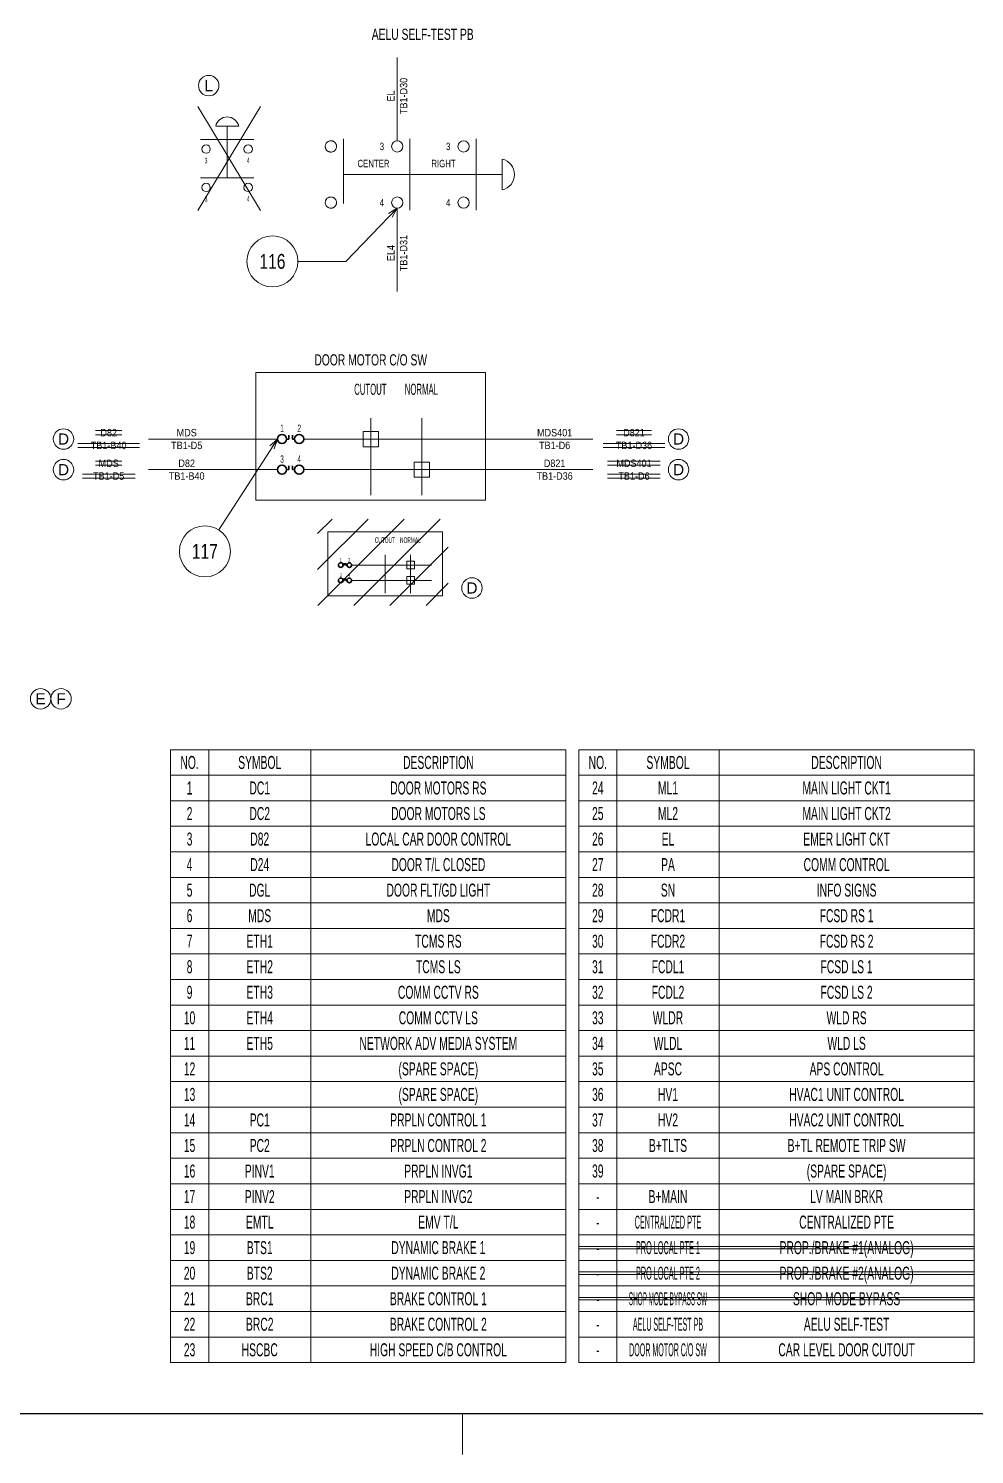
# Model space of a CAD drawing. Header units: millimetres. Extents: x 10 to 832, y 7 to 590.
# Drawn here: x 505.4 to 690.8, y 7 to 286.2 of the extents above; entities that cross this region are included whole.
import ezdxf
from ezdxf.enums import TextEntityAlignment as Align

# ---------------------------------------------------------------- set-up
doc = ezdxf.new("R2010")
doc.units = ezdxf.units.MM
doc.linetypes.add('DIVIDE', pattern=[31.6, 12.7, -6.3, 0, -6.3, 0, -6.3])
for name, color, linetype in [('GR1_02', 7, 'Continuous'), ('GR1_03', 7, 'Continuous'), ('GR1_04', 7, 'Continuous'), ('GR1_05', 7, 'Continuous'), ('GR1_15', 7, 'Continuous'), ('図面枠B6M', 7, 'Continuous'), ('表題、部品表_01', 7, 'Continuous')]:
    doc.layers.add(name, color=color, linetype=linetype)
doc.styles.add('HG丸ｺﾞｼｯｸM-PRO', font='')
doc.styles.get('HG丸ｺﾞｼｯｸM-PRO').set_extended_font_data('HG丸ｺﾞｼｯｸM-PRO')

# ---------------------------------------------------------------- blocks, each defined once
blk = doc.blocks.new('BLKF023')
at = {"layer": '図面枠B6M', "color": 2, "linetype": 'Continuous', "lineweight": 25}
blk.add_line((9.5, 15), (831.5, 15), dxfattribs=at)
at = {"layer": '図面枠B6M', "color": 4, "linetype": 'Continuous', "lineweight": 13}
blk.add_line((590.5, 7), (590.5, 15), dxfattribs=at)
blk = doc.blocks.new('BLKF073')
at = {"layer": '表題、部品表_01', "color": 4, "linetype": 'Continuous', "lineweight": 13}
for p, q in [((533.25, 105), (610.75, 105)), ((533.25, 105), (533.25, 100)), ((540.75, 105), (540.75, 100)), ((560.75, 105), (560.75, 100)), ((610.75, 105), (610.75, 100)), ((533.25, 100), (610.75, 100))]:
    blk.add_line(p, q, dxfattribs=at)
blk = doc.blocks.new('BLKF074')
at = {"layer": '表題、部品表_01', "color": 4, "linetype": 'Continuous', "lineweight": 13}
for p, q in [((533.25, 100), (610.75, 100)), ((533.25, 100), (533.25, 95)), ((540.75, 100), (540.75, 95)), ((560.75, 100), (560.75, 95)), ((610.75, 100), (610.75, 95)), ((533.25, 95), (610.75, 95))]:
    blk.add_line(p, q, dxfattribs=at)
blk = doc.blocks.new('BLKF075')
at = {"layer": '表題、部品表_01', "color": 4, "linetype": 'Continuous', "lineweight": 13}
for p, q in [((533.25, 95), (610.75, 95)), ((533.25, 95), (533.25, 90)), ((540.75, 95), (540.75, 90)), ((560.75, 95), (560.75, 90)), ((610.75, 95), (610.75, 90)), ((533.25, 90), (610.75, 90))]:
    blk.add_line(p, q, dxfattribs=at)
blk = doc.blocks.new('BLKF076')
at = {"layer": '表題、部品表_01', "color": 4, "linetype": 'Continuous', "lineweight": 13}
for p, q in [((533.25, 90), (610.75, 90)), ((533.25, 90), (533.25, 85)), ((540.75, 90), (540.75, 85)), ((560.75, 90), (560.75, 85)), ((610.75, 90), (610.75, 85)), ((533.25, 85), (610.75, 85))]:
    blk.add_line(p, q, dxfattribs=at)
blk = doc.blocks.new('BLKF077')
at = {"layer": '表題、部品表_01', "color": 4, "linetype": 'Continuous', "lineweight": 13}
for p, q in [((533.25, 85), (610.75, 85)), ((533.25, 85), (533.25, 80)), ((540.75, 85), (540.75, 80)), ((560.75, 85), (560.75, 80)), ((610.75, 85), (610.75, 80)), ((533.25, 80), (610.75, 80))]:
    blk.add_line(p, q, dxfattribs=at)
blk = doc.blocks.new('BLKF078')
at = {"layer": '表題、部品表_01', "color": 4, "linetype": 'Continuous', "lineweight": 13}
for p, q in [((533.25, 115), (610.75, 115)), ((533.25, 115), (533.25, 110)), ((540.75, 115), (540.75, 110)), ((560.75, 115), (560.75, 110)), ((610.75, 115), (610.75, 110)), ((533.25, 110), (610.75, 110))]:
    blk.add_line(p, q, dxfattribs=at)
blk = doc.blocks.new('BLKF079')
at = {"layer": '表題、部品表_01', "color": 4, "linetype": 'Continuous', "lineweight": 13}
for p, q in [((613.25, 120), (690.75, 120)), ((613.25, 120), (613.25, 115)), ((620.75, 120), (620.75, 115)), ((640.75, 120), (640.75, 115)), ((690.75, 120), (690.75, 115)), ((613.25, 115), (690.75, 115))]:
    blk.add_line(p, q, dxfattribs=at)
blk = doc.blocks.new('BLKF080')
at = {"layer": '表題、部品表_01', "color": 4, "linetype": 'Continuous', "lineweight": 13}
for p, q in [((613.25, 115), (690.75, 115)), ((613.25, 115), (613.25, 110)), ((620.75, 115), (620.75, 110)), ((640.75, 115), (640.75, 110)), ((690.75, 115), (690.75, 110)), ((613.25, 110), (690.75, 110))]:
    blk.add_line(p, q, dxfattribs=at)
blk = doc.blocks.new('BLKF081')
at = {"layer": '表題、部品表_01', "color": 4, "linetype": 'Continuous', "lineweight": 13}
for p, q in [((613.25, 110), (690.75, 110)), ((613.25, 110), (613.25, 105)), ((620.75, 110), (620.75, 105)), ((640.75, 110), (640.75, 105)), ((690.75, 110), (690.75, 105)), ((613.25, 105), (690.75, 105))]:
    blk.add_line(p, q, dxfattribs=at)
blk = doc.blocks.new('BLKF082')
at = {"layer": '表題、部品表_01', "color": 4, "linetype": 'Continuous', "lineweight": 13}
for p, q in [((613.25, 105), (690.75, 105)), ((613.25, 105), (613.25, 100)), ((620.75, 105), (620.75, 100)), ((640.75, 105), (640.75, 100)), ((690.75, 105), (690.75, 100)), ((613.25, 100), (690.75, 100))]:
    blk.add_line(p, q, dxfattribs=at)
blk = doc.blocks.new('BLKF083')
at = {"layer": '表題、部品表_01', "color": 4, "linetype": 'Continuous', "lineweight": 13}
for p, q in [((613.25, 100), (690.75, 100)), ((613.25, 100), (613.25, 95)), ((620.75, 100), (620.75, 95)), ((640.75, 100), (640.75, 95)), ((690.75, 100), (690.75, 95)), ((613.25, 95), (690.75, 95))]:
    blk.add_line(p, q, dxfattribs=at)
blk = doc.blocks.new('BLKF084')
at = {"layer": '表題、部品表_01', "color": 4, "linetype": 'Continuous', "lineweight": 13}
for p, q in [((613.25, 95), (690.75, 95)), ((613.25, 95), (613.25, 90)), ((620.75, 95), (620.75, 90)), ((640.75, 95), (640.75, 90)), ((690.75, 95), (690.75, 90)), ((613.25, 90), (690.75, 90))]:
    blk.add_line(p, q, dxfattribs=at)
blk = doc.blocks.new('BLKF085')
at = {"layer": '表題、部品表_01', "color": 4, "linetype": 'Continuous', "lineweight": 13}
for p, q in [((613.25, 90), (690.75, 90)), ((613.25, 90), (613.25, 85)), ((620.75, 90), (620.75, 85)), ((640.75, 90), (640.75, 85)), ((690.75, 90), (690.75, 85)), ((613.25, 85), (690.75, 85))]:
    blk.add_line(p, q, dxfattribs=at)
blk = doc.blocks.new('BLKF086')
at = {"layer": '表題、部品表_01', "color": 4, "linetype": 'Continuous', "lineweight": 13}
for p, q in [((613.25, 85), (690.75, 85)), ((613.25, 85), (613.25, 80)), ((620.75, 85), (620.75, 80)), ((640.75, 85), (640.75, 80)), ((690.75, 85), (690.75, 80)), ((613.25, 80), (690.75, 80))]:
    blk.add_line(p, q, dxfattribs=at)
blk = doc.blocks.new('BLKF087')
at = {"layer": '表題、部品表_01', "color": 4, "linetype": 'Continuous', "lineweight": 13}
for p, q in [((613.25, 75), (690.75, 75)), ((613.25, 75), (613.25, 70)), ((620.75, 75), (620.75, 70)), ((640.75, 75), (640.75, 70)), ((690.75, 75), (690.75, 70)), ((613.25, 70), (690.75, 70))]:
    blk.add_line(p, q, dxfattribs=at)
blk = doc.blocks.new('BLKF088')
at = {"layer": '表題、部品表_01', "color": 4, "linetype": 'Continuous', "lineweight": 13}
for p, q in [((613.25, 70), (690.75, 70)), ((613.25, 70), (613.25, 65)), ((620.75, 70), (620.75, 65)), ((640.75, 70), (640.75, 65)), ((690.75, 70), (690.75, 65)), ((613.25, 65), (690.75, 65))]:
    blk.add_line(p, q, dxfattribs=at)
blk = doc.blocks.new('BLKF089')
at = {"layer": '表題、部品表_01', "color": 4, "linetype": 'Continuous', "lineweight": 13}
for p, q in [((613.25, 65), (690.75, 65)), ((613.25, 65), (613.25, 60)), ((620.75, 65), (620.75, 60)), ((640.75, 65), (640.75, 60)), ((690.75, 65), (690.75, 60)), ((613.25, 60), (690.75, 60))]:
    blk.add_line(p, q, dxfattribs=at)
blk = doc.blocks.new('BLKF090')
at = {"layer": '表題、部品表_01', "color": 4, "linetype": 'Continuous', "lineweight": 13}
for p, q in [((533.25, 140), (610.75, 140)), ((533.25, 140), (533.25, 135)), ((540.75, 140), (540.75, 135)), ((560.75, 140), (560.75, 135)), ((610.75, 140), (610.75, 135)), ((533.25, 135), (610.75, 135))]:
    blk.add_line(p, q, dxfattribs=at)
blk = doc.blocks.new('BLKF091')
at = {"layer": '表題、部品表_01', "color": 4, "linetype": 'Continuous', "lineweight": 13}
for p, q in [((533.25, 135), (610.75, 135)), ((533.25, 135), (533.25, 130)), ((540.75, 135), (540.75, 130)), ((560.75, 135), (560.75, 130)), ((610.75, 135), (610.75, 130)), ((533.25, 130), (610.75, 130))]:
    blk.add_line(p, q, dxfattribs=at)
blk = doc.blocks.new('BLKF092')
at = {"layer": '表題、部品表_01', "color": 4, "linetype": 'Continuous', "lineweight": 13}
for p, q in [((533.25, 130), (610.75, 130)), ((533.25, 130), (533.25, 125)), ((540.75, 130), (540.75, 125)), ((560.75, 130), (560.75, 125)), ((610.75, 130), (610.75, 125)), ((533.25, 125), (610.75, 125))]:
    blk.add_line(p, q, dxfattribs=at)
blk = doc.blocks.new('BLKF093')
at = {"layer": '表題、部品表_01', "color": 4, "linetype": 'Continuous', "lineweight": 13}
for p, q in [((533.25, 125), (610.75, 125)), ((533.25, 125), (533.25, 120)), ((540.75, 125), (540.75, 120)), ((560.75, 125), (560.75, 120)), ((610.75, 125), (610.75, 120)), ((533.25, 120), (610.75, 120))]:
    blk.add_line(p, q, dxfattribs=at)
blk = doc.blocks.new('BLKF094')
at = {"layer": '表題、部品表_01', "color": 4, "linetype": 'Continuous', "lineweight": 13}
for p, q in [((533.25, 120), (610.75, 120)), ((533.25, 120), (533.25, 115)), ((540.75, 120), (540.75, 115)), ((560.75, 120), (560.75, 115)), ((610.75, 120), (610.75, 115)), ((533.25, 115), (610.75, 115))]:
    blk.add_line(p, q, dxfattribs=at)
blk = doc.blocks.new('BLKF095')
at = {"layer": '表題、部品表_01', "color": 4, "linetype": 'Continuous', "lineweight": 13}
for p, q in [((533.25, 75), (610.75, 75)), ((533.25, 75), (533.25, 70)), ((540.75, 75), (540.75, 70)), ((560.75, 75), (560.75, 70)), ((610.75, 75), (610.75, 70)), ((533.25, 70), (610.75, 70))]:
    blk.add_line(p, q, dxfattribs=at)
blk = doc.blocks.new('BLKF096')
at = {"layer": '表題、部品表_01', "color": 4, "linetype": 'Continuous', "lineweight": 13}
for p, q in [((533.25, 70), (610.75, 70)), ((533.25, 70), (533.25, 65)), ((540.75, 70), (540.75, 65)), ((560.75, 70), (560.75, 65)), ((610.75, 70), (610.75, 65)), ((533.25, 65), (610.75, 65))]:
    blk.add_line(p, q, dxfattribs=at)
blk = doc.blocks.new('BLKF097')
at = {"layer": '表題、部品表_01', "color": 4, "linetype": 'Continuous', "lineweight": 13}
for p, q in [((533.25, 65), (610.75, 65)), ((533.25, 65), (533.25, 60)), ((540.75, 65), (540.75, 60)), ((560.75, 65), (560.75, 60)), ((610.75, 65), (610.75, 60)), ((533.25, 60), (610.75, 60))]:
    blk.add_line(p, q, dxfattribs=at)
blk = doc.blocks.new('BLKF098')
at = {"layer": '表題、部品表_01', "color": 4, "linetype": 'Continuous', "lineweight": 13}
for p, q in [((533.25, 60), (610.75, 60)), ((533.25, 60), (533.25, 55)), ((540.75, 60), (540.75, 55)), ((560.75, 60), (560.75, 55)), ((610.75, 60), (610.75, 55)), ((533.25, 55), (610.75, 55))]:
    blk.add_line(p, q, dxfattribs=at)
blk = doc.blocks.new('BLKF099')
at = {"layer": '表題、部品表_01', "color": 4, "linetype": 'Continuous', "lineweight": 13}
for p, q in [((533.25, 55), (610.75, 55)), ((533.25, 55), (533.25, 50)), ((540.75, 55), (540.75, 50)), ((560.75, 55), (560.75, 50)), ((610.75, 55), (610.75, 50)), ((533.25, 50), (610.75, 50))]:
    blk.add_line(p, q, dxfattribs=at)
blk = doc.blocks.new('BLKF100')
at = {"layer": '表題、部品表_01', "color": 4, "linetype": 'Continuous', "lineweight": 13}
for p, q in [((533.25, 50), (610.75, 50)), ((533.25, 50), (533.25, 45)), ((540.75, 50), (540.75, 45)), ((560.75, 50), (560.75, 45)), ((610.75, 50), (610.75, 45)), ((533.25, 45), (610.75, 45))]:
    blk.add_line(p, q, dxfattribs=at)
blk = doc.blocks.new('BLKF101')
at = {"layer": '表題、部品表_01', "color": 4, "linetype": 'Continuous', "lineweight": 13}
for p, q in [((533.25, 45), (610.75, 45)), ((533.25, 45), (533.25, 40)), ((540.75, 45), (540.75, 40)), ((560.75, 45), (560.75, 40)), ((610.75, 45), (610.75, 40)), ((533.25, 40), (610.75, 40))]:
    blk.add_line(p, q, dxfattribs=at)
blk = doc.blocks.new('BLKF102')
at = {"layer": '表題、部品表_01', "color": 4, "linetype": 'Continuous', "lineweight": 13}
for p, q in [((533.25, 40), (610.75, 40)), ((533.25, 40), (533.25, 35)), ((540.75, 40), (540.75, 35)), ((560.75, 40), (560.75, 35)), ((610.75, 40), (610.75, 35)), ((533.25, 35), (610.75, 35))]:
    blk.add_line(p, q, dxfattribs=at)
blk = doc.blocks.new('BLKF103')
at = {"layer": '表題、部品表_01', "color": 4, "linetype": 'Continuous', "lineweight": 13}
for p, q in [((533.25, 35), (610.75, 35)), ((533.25, 35), (533.25, 30)), ((540.75, 35), (540.75, 30)), ((560.75, 35), (560.75, 30)), ((610.75, 35), (610.75, 30)), ((533.25, 30), (610.75, 30))]:
    blk.add_line(p, q, dxfattribs=at)
blk = doc.blocks.new('BLKF104')
at = {"layer": '表題、部品表_01', "color": 4, "linetype": 'Continuous', "lineweight": 13}
for p, q in [((533.25, 30), (610.75, 30)), ((533.25, 30), (533.25, 25)), ((540.75, 30), (540.75, 25)), ((560.75, 30), (560.75, 25)), ((610.75, 30), (610.75, 25)), ((533.25, 25), (610.75, 25))]:
    blk.add_line(p, q, dxfattribs=at)
blk = doc.blocks.new('BLKF105')
at = {"layer": '表題、部品表_01', "color": 4, "linetype": 'Continuous', "lineweight": 13}
for p, q in [((533.25, 80), (610.75, 80)), ((533.25, 80), (533.25, 75)), ((540.75, 80), (540.75, 75)), ((560.75, 80), (560.75, 75)), ((610.75, 80), (610.75, 75)), ((533.25, 75), (610.75, 75))]:
    blk.add_line(p, q, dxfattribs=at)
blk = doc.blocks.new('BLKF106')
at = {"layer": '表題、部品表_01', "color": 4, "linetype": 'Continuous', "lineweight": 13}
for p, q in [((613.25, 80), (690.75, 80)), ((613.25, 80), (613.25, 75)), ((620.75, 80), (620.75, 75)), ((640.75, 80), (640.75, 75)), ((690.75, 80), (690.75, 75)), ((613.25, 75), (690.75, 75))]:
    blk.add_line(p, q, dxfattribs=at)
blk = doc.blocks.new('BLKF107')
at = {"layer": '表題、部品表_01', "color": 4, "linetype": 'Continuous', "lineweight": 13}
for p, q in [((613.25, 135), (690.75, 135)), ((613.25, 135), (613.25, 130)), ((620.75, 135), (620.75, 130)), ((640.75, 135), (640.75, 130)), ((690.75, 135), (690.75, 130)), ((613.25, 130), (690.75, 130))]:
    blk.add_line(p, q, dxfattribs=at)
blk = doc.blocks.new('BLKF108')
at = {"layer": '表題、部品表_01', "color": 4, "linetype": 'Continuous', "lineweight": 13}
for p, q in [((613.25, 130), (690.75, 130)), ((613.25, 130), (613.25, 125)), ((620.75, 130), (620.75, 125)), ((640.75, 130), (640.75, 125)), ((690.75, 130), (690.75, 125)), ((613.25, 125), (690.75, 125))]:
    blk.add_line(p, q, dxfattribs=at)
blk = doc.blocks.new('BLKF109')
at = {"layer": '表題、部品表_01', "color": 4, "linetype": 'Continuous', "lineweight": 13}
for p, q in [((613.25, 125), (690.75, 125)), ((613.25, 125), (613.25, 120)), ((620.75, 125), (620.75, 120)), ((640.75, 125), (640.75, 120)), ((690.75, 125), (690.75, 120)), ((613.25, 120), (690.75, 120))]:
    blk.add_line(p, q, dxfattribs=at)
blk = doc.blocks.new('BLKF110')
at = {"layer": '表題、部品表_01', "color": 4, "linetype": 'Continuous', "lineweight": 13}
for p, q in [((533.25, 110), (610.75, 110)), ((533.25, 110), (533.25, 105)), ((540.75, 110), (540.75, 105)), ((560.75, 110), (560.75, 105)), ((610.75, 110), (610.75, 105)), ((533.25, 105), (610.75, 105))]:
    blk.add_line(p, q, dxfattribs=at)
blk = doc.blocks.new('BLKF111')
at = {"layer": '表題、部品表_01', "color": 4, "linetype": 'Continuous', "lineweight": 13}
for p, q in [((613.25, 60), (690.75, 60)), ((613.25, 60), (613.25, 55)), ((620.75, 60), (620.75, 55)), ((640.75, 60), (640.75, 55)), ((690.75, 60), (690.75, 55)), ((613.25, 55), (690.75, 55))]:
    blk.add_line(p, q, dxfattribs=at)
blk = doc.blocks.new('BLKF112')
at = {"layer": '表題、部品表_01', "color": 4, "linetype": 'Continuous', "lineweight": 13}
for p, q in [((613.25, 145), (690.75, 145)), ((613.25, 145), (613.25, 140)), ((620.75, 145), (620.75, 140)), ((640.75, 145), (640.75, 140)), ((690.75, 145), (690.75, 140)), ((613.25, 140), (690.75, 140))]:
    blk.add_line(p, q, dxfattribs=at)
blk = doc.blocks.new('BLKF113')
at = {"layer": '表題、部品表_01', "color": 4, "linetype": 'Continuous', "lineweight": 13}
for p, q in [((613.25, 140), (690.75, 140)), ((613.25, 140), (613.25, 135)), ((620.75, 140), (620.75, 135)), ((640.75, 140), (640.75, 135)), ((690.75, 140), (690.75, 135)), ((613.25, 135), (690.75, 135))]:
    blk.add_line(p, q, dxfattribs=at)
blk = doc.blocks.new('BLKF187')
at = {"layer": '表題、部品表_01', "color": 4, "linetype": 'Continuous', "lineweight": 13}
for p, q in [((533.25, 145), (610.75, 145)), ((533.25, 145), (533.25, 140)), ((540.75, 145), (540.75, 140)), ((560.75, 145), (560.75, 140)), ((610.75, 145), (610.75, 140)), ((533.25, 140), (610.75, 140))]:
    blk.add_line(p, q, dxfattribs=at)
blk = doc.blocks.new('FXTIP_ARROW_S')
at = {"color": 0, "linetype": 'Continuous', "lineweight": -2}
for q in [(-1, 0), (-0.97, 0.26), (-0.97, -0.26)]:
    blk.add_line((0, 0), q, dxfattribs=at)
blk = doc.blocks.new('BLKF199')
at = {"layer": '表題、部品表_01', "color": 4, "linetype": 'Continuous', "lineweight": 13}
for p, q in [((613.25, 55), (690.75, 55)), ((613.25, 55), (613.25, 50)), ((620.75, 55), (620.75, 50)), ((640.75, 55), (640.75, 50)), ((690.75, 55), (690.75, 50)), ((613.25, 50), (690.75, 50))]:
    blk.add_line(p, q, dxfattribs=at)
blk = doc.blocks.new('BLKF200')
at = {"layer": '表題、部品表_01', "color": 4, "linetype": 'Continuous', "lineweight": 13}
for p, q in [((613.25, 50), (690.75, 50)), ((613.25, 50), (613.25, 45)), ((620.75, 50), (620.75, 45)), ((640.75, 50), (640.75, 45)), ((690.75, 50), (690.75, 45)), ((613.25, 45), (690.75, 45))]:
    blk.add_line(p, q, dxfattribs=at)
blk = doc.blocks.new('BLKF201')
at = {"layer": '表題、部品表_01', "color": 4, "linetype": 'Continuous', "lineweight": 13}
for p, q in [((613.25, 45), (690.75, 45)), ((613.25, 45), (613.25, 40)), ((620.75, 45), (620.75, 40)), ((640.75, 45), (640.75, 40)), ((690.75, 45), (690.75, 40)), ((613.25, 40), (690.75, 40))]:
    blk.add_line(p, q, dxfattribs=at)
blk = doc.blocks.new('BLKF202')
at = {"layer": '表題、部品表_01', "color": 4, "linetype": 'Continuous', "lineweight": 13}
for p, q in [((613.25, 40), (690.75, 40)), ((613.25, 40), (613.25, 35)), ((620.75, 40), (620.75, 35)), ((640.75, 40), (640.75, 35)), ((690.75, 40), (690.75, 35)), ((613.25, 35), (690.75, 35))]:
    blk.add_line(p, q, dxfattribs=at)
blk = doc.blocks.new('BLKF203')
at = {"layer": '表題、部品表_01', "color": 4, "linetype": 'Continuous', "lineweight": 13}
for p, q in [((613.25, 35), (690.75, 35)), ((613.25, 35), (613.25, 30)), ((620.75, 35), (620.75, 30)), ((640.75, 35), (640.75, 30)), ((690.75, 35), (690.75, 30)), ((613.25, 30), (690.75, 30))]:
    blk.add_line(p, q, dxfattribs=at)
blk = doc.blocks.new('BLKF204')
at = {"layer": '表題、部品表_01', "color": 4, "linetype": 'Continuous', "lineweight": 13}
for p, q in [((613.25, 30), (690.75, 30)), ((613.25, 30), (613.25, 25)), ((620.75, 30), (620.75, 25)), ((640.75, 30), (640.75, 25)), ((690.75, 30), (690.75, 25)), ((613.25, 25), (690.75, 25))]:
    blk.add_line(p, q, dxfattribs=at)
blk = doc.blocks.new('BLKF242')
at = {"layer": 'GR1_02', "color": 4, "linetype": 'Continuous', "lineweight": 13}
for p, q in [((550, 218.83), (595, 218.83)), ((550, 193.83), (550, 218.83)), ((595, 193.83), (595, 218.83)), ((572.5, 194.83), (572.5, 209.91)), ((582.5, 194.83), (582.5, 209.91)), ((571, 207.33), (571, 204.33)), ((571, 207.33), (574, 207.33)), ((574, 207.33), (574, 204.33)), ((590.75, 205.83), (559.38, 205.83)), ((571, 204.33), (574, 204.33)), ((581, 201.33), (581, 198.33)), ((581, 201.33), (584, 201.33)), ((584, 201.33), (584, 198.33)), ((590.75, 199.83), (559.38, 199.83)), ((581, 198.33), (584, 198.33)), ((550, 193.83), (595, 193.83))]:
    blk.add_line(p, q, dxfattribs=at)
at = {"layer": 'GR1_02', "color": 3, "linetype": 'Continuous', "lineweight": 35}
for p, q in [((556.02, 205.83), (556.46, 205.83)), ((556.46, 206.59), (556.46, 205.83)), ((557.14, 206.59), (557.14, 205.83)), ((557.58, 205.83), (557.14, 205.83)), ((556.02, 199.83), (556.46, 199.83)), ((556.46, 200.59), (556.46, 199.83)), ((557.14, 200.59), (557.14, 199.83)), ((557.58, 199.83), (557.14, 199.83))]:
    blk.add_line(p, q, dxfattribs=at)
for centre in [(555.12, 205.83), (558.48, 205.83), (555.12, 199.83), (558.48, 199.83)]:
    blk.add_circle(centre, 0.896, dxfattribs=at)
at = {"layer": 'GR1_02', "color": 3, "linetype": 'Continuous', "lineweight": 35, "style": 'HG丸ｺﾞｼｯｸM-PRO'}
for s, height, width, p in [('DOOR MOTOR C/O SW', 2.1818, 0.691837, (572.5, 221.33)), ('1', 1.45, 0.521199, (555.12, 207.92)), ('2', 1.45, 0.521199, (558.48, 207.92)), ('3', 1.45, 0.521199, (555.12, 201.92)), ('4', 1.45, 0.521199, (558.48, 201.92))]:
    blk.add_text(s, height=height, dxfattribs=dict(at, width=width)).set_placement(p, align=Align.MIDDLE_CENTER)
for s, width, p in [('CUTOUT', 0.521238, (572.43, 213.83)), ('NORMAL', 0.522012, (582.43, 213.83))]:
    blk.add_text(s, height=2.182, dxfattribs=dict(at, width=width)).set_placement(p, align=Align.BOTTOM_CENTER)
blk = doc.blocks.new('BLKF243')
at = {"layer": 'GR1_05', "color": 4, "linetype": 'Continuous', "lineweight": 13}
blk.add_circle((512.3, 205.83), 2, dxfattribs=at)
at = {"layer": 'GR1_05', "color": 4, "linetype": 'Continuous', "lineweight": 13, "style": 'HG丸ｺﾞｼｯｸM-PRO', "width": 1.042833}
blk.add_text('D', height=2.18, dxfattribs=at).set_placement((512.3, 205.83), align=Align.MIDDLE_CENTER)
blk = doc.blocks.new('BLKF244')
at = {"layer": 'GR1_05', "color": 4, "linetype": 'Continuous', "lineweight": 13}
blk.add_circle((512.3, 199.83), 2, dxfattribs=at)
at = {"layer": 'GR1_05', "color": 4, "linetype": 'Continuous', "lineweight": 13, "style": 'HG丸ｺﾞｼｯｸM-PRO', "width": 1.042833}
blk.add_text('D', height=2.18, dxfattribs=at).set_placement((512.3, 199.83), align=Align.MIDDLE_CENTER)
blk = doc.blocks.new('BLKF245')
at = {"layer": 'GR1_05', "color": 4, "linetype": 'Continuous', "lineweight": 13}
blk.add_circle((632.82, 205.83), 2, dxfattribs=at)
at = {"layer": 'GR1_05', "color": 4, "linetype": 'Continuous', "lineweight": 13, "style": 'HG丸ｺﾞｼｯｸM-PRO', "width": 1.042833}
blk.add_text('D', height=2.18, dxfattribs=at).set_placement((632.82, 205.83), align=Align.MIDDLE_CENTER)
blk = doc.blocks.new('BLKF246')
at = {"layer": 'GR1_05', "color": 4, "linetype": 'Continuous', "lineweight": 13}
blk.add_circle((632.82, 199.83), 2, dxfattribs=at)
at = {"layer": 'GR1_05', "color": 4, "linetype": 'Continuous', "lineweight": 13, "style": 'HG丸ｺﾞｼｯｸM-PRO', "width": 1.042833}
blk.add_text('D', height=2.18, dxfattribs=at).set_placement((632.82, 199.83), align=Align.MIDDLE_CENTER)
blk = doc.blocks.new('BLKF247')
at = {"layer": 'GR1_05', "color": 4, "linetype": 'Continuous', "lineweight": 13}
for p, q in [((564.07, 187.65), (586.57, 187.65)), ((564.07, 175.15), (564.07, 187.65)), ((586.57, 175.15), (586.57, 187.65)), ((575.32, 175.65), (575.32, 183.18)), ((579.57, 181.9), (579.57, 180.4)), ((579.57, 181.9), (581.07, 181.9)), ((580.32, 175.65), (580.32, 183.18)), ((581.07, 181.9), (581.07, 180.4)), ((584.44, 181.15), (568.75, 181.15)), ((579.57, 180.4), (581.07, 180.4)), ((579.57, 178.9), (579.57, 177.4)), ((579.57, 178.9), (581.07, 178.9)), ((581.07, 178.9), (581.07, 177.4)), ((584.44, 178.15), (568.75, 178.15)), ((579.57, 177.4), (581.07, 177.4)), ((564.07, 175.15), (586.57, 175.15))]:
    blk.add_line(p, q, dxfattribs=at)
at = {"layer": 'GR1_05', "color": 3, "linetype": 'Continuous', "lineweight": 35}
for p, q in [((567.3, 181.53), (567.3, 181.15)), ((567.63, 181.53), (567.63, 181.15)), ((567.07, 181.15), (567.3, 181.15)), ((567.86, 181.15), (567.63, 181.15)), ((567.07, 178.15), (567.3, 178.15)), ((567.3, 178.53), (567.3, 178.15)), ((567.63, 178.53), (567.63, 178.15)), ((567.86, 178.15), (567.63, 178.15))]:
    blk.add_line(p, q, dxfattribs=at)
for centre in [(566.63, 181.15), (568.31, 181.15), (566.63, 178.15), (568.31, 178.15)]:
    blk.add_circle(centre, 0.448, dxfattribs=at)
at = {"layer": 'GR1_05', "color": 3, "linetype": 'Continuous', "lineweight": 35, "style": 'HG丸ｺﾞｼｯｸM-PRO'}
for s, width, p in [('CUTOUT', 0.521238, (575.28, 185.15)), ('NORMAL', 0.522012, (580.28, 185.15))]:
    blk.add_text(s, height=1.091, dxfattribs=dict(at, width=width)).set_placement(p, align=Align.BOTTOM_CENTER)
at = {"layer": 'GR1_05', "color": 3, "linetype": 'Continuous', "lineweight": 35, "style": 'HG丸ｺﾞｼｯｸM-PRO', "width": 0.521199}
for s, p in [('1', (566.63, 182.19)), ('2', (568.31, 182.19)), ('3', (566.63, 179.19)), ('4', (568.31, 179.19))]:
    blk.add_text(s, height=0.727, dxfattribs=at).set_placement(p, align=Align.MIDDLE_CENTER)
blk = doc.blocks.new('BLKF248')
at = {"layer": 'GR1_05', "color": 4, "linetype": 'Continuous', "lineweight": 13}
blk.add_circle((592.34, 176.66), 2, dxfattribs=at)
at = {"layer": 'GR1_05', "color": 4, "linetype": 'Continuous', "lineweight": 13, "style": 'HG丸ｺﾞｼｯｸM-PRO', "width": 1.042833}
blk.add_text('D', height=2.18, dxfattribs=at).set_placement((592.34, 176.66), align=Align.MIDDLE_CENTER)
blk = doc.blocks.new('BLKF257')
at = {"layer": 'GR1_05', "color": 4, "linetype": 'Continuous', "lineweight": 13}
blk.add_circle((507.81, 154.96), 2, dxfattribs=at)
at = {"layer": 'GR1_05', "color": 4, "linetype": 'Continuous', "lineweight": 13, "style": 'HG丸ｺﾞｼｯｸM-PRO', "width": 1.04259}
blk.add_text('E', height=2.18, dxfattribs=at).set_placement((507.81, 154.96), align=Align.MIDDLE_CENTER)
blk = doc.blocks.new('BLKF284')
at = {"layer": 'GR1_05', "color": 4, "linetype": 'Continuous', "lineweight": 13}
blk.add_circle((511.81, 154.96), 2, dxfattribs=at)
at = {"layer": 'GR1_05', "color": 4, "linetype": 'Continuous', "lineweight": 13, "style": 'HG丸ｺﾞｼｯｸM-PRO', "width": 1.042153}
blk.add_text('F', height=2.18, dxfattribs=at).set_placement((511.81, 154.96), align=Align.MIDDLE_CENTER)
blk = doc.blocks.new('BLKF376')
at = {"layer": 'GR1_05', "color": 4, "linetype": 'Continuous', "lineweight": 13}
for p, q in [((542.12, 267.1), (546.62, 267.1)), ((544.37, 267.1), (544.37, 256.97)), ((539.12, 264.47), (549.62, 264.47)), ((539.12, 256.97), (549.62, 256.97))]:
    blk.add_line(p, q, dxfattribs=at)
for centre in [(540.24, 262.6), (548.49, 262.6), (540.24, 255.1), (548.49, 255.1)]:
    blk.add_circle(centre, 0.825, dxfattribs=at)
blk.add_arc((544.37, 266.59), 2.31, 12.6804, 167.3196, dxfattribs=at)
at = {"layer": 'GR1_05', "color": 3, "linetype": 'Continuous', "lineweight": 35, "style": 'HG丸ｺﾞｼｯｸM-PRO', "width": 0.521199}
for s, p in [('3', (540.24, 260.35)), ('4', (548.49, 260.35)), ('3', (540.24, 252.85)), ('4', (548.49, 252.85))]:
    blk.add_text(s, height=1.09, dxfattribs=at).set_placement(p, align=Align.MIDDLE_CENTER)
blk = doc.blocks.new('BLKF377')
at = {"layer": 'GR1_05', "color": 4, "linetype": 'Continuous', "lineweight": 13}
blk.add_circle((540.75, 275.03), 2, dxfattribs=at)
at = {"layer": 'GR1_05', "color": 4, "linetype": 'Continuous', "lineweight": 13, "style": 'HG丸ｺﾞｼｯｸM-PRO', "width": 1.042991}
blk.add_text('L', height=2.18, dxfattribs=at).set_placement((540.75, 275.03), align=Align.MIDDLE_CENTER)

msp = doc.modelspace()

# ---------------------------------------------------------------- hatches: boundary and pattern name
at = {"layer": 'GR1_05', "linetype": 'Continuous', "lineweight": 13}
h = msp.add_hatch(dxfattribs=at)
h.set_pattern_fill('_USER', color=4, scale=5, angle=45, style=0, pattern_type=0)
h.set_pattern_definition([(45, (0, 0), (-3.535534, 3.535534), [])])
h.paths.add_polyline_path([(587.7, 190.15), (562.1, 190.15), (562.1, 173.21), (587.7, 173.21)], flags=0)

# ---------------------------------------------------------------- linework, layer by layer
at = {"layer": 'GR1_02', "color": 4, "linetype": 'DIVIDE', "lineweight": 13}
msp.add_line((567.19, 264.62), (567.19, 250.62), dxfattribs=at)
at = {"layer": 'GR1_02', "color": 4, "linetype": 'Continuous', "lineweight": 13}
for p, q in [((580.19, 264.62), (580.19, 250.62)), ((593.19, 264.62), (593.19, 250.62)), ((598.26, 260.62), (598.26, 254.62)), ((598.26, 257.62), (567.19, 257.62))]:
    msp.add_line(p, q, dxfattribs=at)
at = {"layer": 'GR1_02', "color": 4, "linetype": 'DIVIDE', "lineweight": 13}
for centre in [(564.69, 263.12), (564.69, 252.12)]:
    msp.add_circle(centre, 1.1, dxfattribs=at)
at = {"layer": 'GR1_02', "color": 4, "linetype": 'Continuous', "lineweight": 13}
for centre in [(577.69, 263.12), (590.69, 263.12), (577.69, 252.12), (590.69, 252.12)]:
    msp.add_circle(centre, 1.1, dxfattribs=at)
msp.add_arc((597.59, 257.62), 3.08, 282.6804, 77.3196, dxfattribs=at)
at = {"layer": 'GR1_03', "color": 4, "linetype": 'Continuous', "lineweight": 13}
for p, q in [((577.69, 264.22), (577.69, 280.5)), ((577.69, 234.74), (577.69, 251.02)), ((554.22, 205.83), (528.94, 205.83)), ((616.04, 205.83), (590.75, 205.83)), ((554.22, 199.83), (528.94, 199.83)), ((616.04, 199.83), (590.75, 199.83))]:
    msp.add_line(p, q, dxfattribs=at)
at = {"layer": 'GR1_05', "color": 4, "linetype": 'Continuous', "lineweight": 13}
for p, q in [((550.91, 270.97), (538.64, 250.55)), ((538.64, 270.97), (550.91, 250.55)), ((518.57, 207.48), (523.73, 207.48)), ((518.57, 206.68), (523.73, 206.68)), ((620.65, 207.48), (627.53, 207.48)), ((620.65, 206.68), (627.53, 206.68)), ((515.13, 204.98), (527.17, 204.98)), ((515.13, 204.18), (527.17, 204.18)), ((618.07, 204.98), (630.11, 204.98)), ((618.07, 204.18), (630.11, 204.18)), ((518.57, 201.48), (523.73, 201.48)), ((618.93, 201.48), (629.25, 201.48)), ((515.99, 198.98), (526.31, 198.98)), ((518.57, 200.68), (523.73, 200.68)), ((618.93, 200.68), (629.25, 200.68)), ((618.93, 198.98), (629.25, 198.98)), ((515.99, 198.18), (526.31, 198.18)), ((618.93, 198.18), (629.25, 198.18)), ((613.25, 47.75), (690.75, 47.75)), ((613.25, 47.25), (690.75, 47.25)), ((613.25, 42.75), (690.75, 42.75)), ((613.25, 42.25), (690.75, 42.25)), ((613.25, 37.75), (690.75, 37.75)), ((613.25, 37.25), (690.75, 37.25))]:
    msp.add_line(p, q, dxfattribs=at)
at = {"layer": 'GR1_15', "color": 4, "linetype": 'Continuous', "lineweight": 13}
for p, q in [((577.69, 251.02), (567.63, 240.61)), ((567.63, 240.61), (558.24, 240.61)), ((554.22, 205.83), (542.71, 188.03))]:
    msp.add_line(p, q, dxfattribs=at)
for centre in [(553.24, 240.61), (540, 183.83)]:
    msp.add_circle(centre, 5, dxfattribs=at)

# ---------------------------------------------------------------- block references
at = {"layer": 'GR1_02', "color": 3, "linetype": 'Continuous', "lineweight": 35}
msp.add_blockref('BLKF242', (0, 0), dxfattribs=at)
at = {"layer": 'GR1_05', "color": 4, "linetype": 'Continuous', "lineweight": 13}
for name in ['BLKF377', 'BLKF376', 'BLKF243', 'BLKF245', 'BLKF244', 'BLKF246', 'BLKF248', 'BLKF257', 'BLKF284']:
    msp.add_blockref(name, (0, 0), dxfattribs=at)
at = {"layer": 'GR1_05', "color": 3, "linetype": 'Continuous', "lineweight": 35}
msp.add_blockref('BLKF247', (0, 0), dxfattribs=at)
at = {"layer": 'GR1_15', "color": 4, "linetype": 'Continuous', "lineweight": 13, "xscale": 2, "yscale": 2}
for p, rotation in [((577.69, 251.02), 45.99825482427374), ((554.22, 205.83), 57.11549512744747)]:
    msp.add_blockref('FXTIP_ARROW_S', p, dxfattribs=dict(at, rotation=rotation))
at = {"layer": '図面枠B6M', "color": 4, "linetype": 'Continuous', "lineweight": 13}
msp.add_blockref('BLKF023', (0, 0), dxfattribs=at)
at = {"layer": '表題、部品表_01', "color": 4, "linetype": 'Continuous', "lineweight": 13}
for name in ['BLKF187', 'BLKF112', 'BLKF090', 'BLKF113', 'BLKF091', 'BLKF107', 'BLKF092', 'BLKF108', 'BLKF093', 'BLKF109', 'BLKF094', 'BLKF079', 'BLKF078', 'BLKF080', 'BLKF110', 'BLKF081', 'BLKF073', 'BLKF082', 'BLKF074', 'BLKF083', 'BLKF075', 'BLKF084', 'BLKF076', 'BLKF085', 'BLKF077', 'BLKF086', 'BLKF105', 'BLKF106', 'BLKF095', 'BLKF087', 'BLKF096', 'BLKF088', 'BLKF097', 'BLKF089', 'BLKF098', 'BLKF111', 'BLKF099', 'BLKF199', 'BLKF100', 'BLKF200', 'BLKF101', 'BLKF201', 'BLKF102', 'BLKF202', 'BLKF103', 'BLKF203', 'BLKF104', 'BLKF204']:
    msp.add_blockref(name, (0, 0), dxfattribs=at)

# ---------------------------------------------------------------- texts
at = {"layer": 'GR1_02', "color": 3, "linetype": 'Continuous', "lineweight": 35, "style": 'HG丸ｺﾞｼｯｸM-PRO'}
for s, height, width, p in [('AELU SELF-TEST PB', 2.1818, 0.692082, (582.69, 285.08)), ('3', 1.45, 0.784542, (574.69, 263.12)), ('3', 1.45, 0.784542, (587.69, 263.12)), ('4', 1.45, 0.784542, (574.69, 252.12)), ('4', 1.45, 0.784542, (587.69, 252.12))]:
    msp.add_text(s, height=height, dxfattribs=dict(at, width=width)).set_placement(p, align=Align.MIDDLE_CENTER)
for s, width, p in [('CENTER', 0.783265, (569.91, 258.61)), ('RIGHT', 0.782772, (584.39, 258.61))]:
    msp.add_text(s, height=1.455, rotation=360, dxfattribs=dict(at, width=width)).set_placement(p, align=Align.BOTTOM_LEFT)
at = {"layer": 'GR1_04', "color": 3, "linetype": 'Continuous', "lineweight": 35, "style": 'HG丸ｺﾞｼｯｸM-PRO'}
for s, width, p in [('TB1-D30', 0.911582, (578.94, 273)), ('EL', 0.912814, (576.44, 273)), ('TB1-D31', 0.911582, (578.94, 242.24)), ('EL4', 0.912073, (576.44, 242.24))]:
    msp.add_text(s, height=1.455, rotation=90, dxfattribs=dict(at, width=width)).set_placement(p, align=Align.MIDDLE_CENTER)
for s, width, p in [('MDS', 0.91267, (536.44, 207.08)), ('MDS401', 0.911744, (608.54, 207.08)), ('TB1-D5', 0.91173, (536.44, 204.58)), ('TB1-D6', 0.91173, (608.54, 204.58)), ('D82', 0.910898, (536.44, 201.08)), ('D821', 0.910856, (608.54, 201.08)), ('TB1-B40', 0.911762, (536.44, 198.58)), ('TB1-D36', 0.911582, (608.54, 198.58))]:
    msp.add_text(s, height=1.455, dxfattribs=dict(at, width=width)).set_placement(p, align=Align.MIDDLE_CENTER)
at = {"layer": 'GR1_05', "color": 3, "linetype": 'Continuous', "lineweight": 35, "style": 'HG丸ｺﾞｼｯｸM-PRO'}
for s, height, width, p in [('D82', 1.455, 0.910898, (521.15, 207.08)), ('D821', 1.455, 0.910856, (624.09, 207.08)), ('TB1-B40', 1.455, 0.911762, (521.15, 204.58)), ('TB1-D36', 1.455, 0.911582, (624.09, 204.58)), ('MDS', 1.455, 0.91267, (521.15, 201.08)), ('MDS401', 1.455, 0.911744, (624.09, 201.08)), ('TB1-D5', 1.455, 0.91173, (521.15, 198.58)), ('TB1-D6', 1.455, 0.91173, (624.09, 198.58)), ('PRO LOCAL PTE 1', 2.5455, 0.350629, (630.75, 47.5)), ('PROP./BRAKE #1(ANALOG)', 2.5455, 0.593575, (665.75, 47.5)), ('-', 2.55, 0.594076, (617, 47.5)), ('-', 2.55, 0.594076, (617, 42.5)), ('PRO LOCAL PTE 2', 2.5455, 0.350629, (630.75, 42.5)), ('PROP./BRAKE #2(ANALOG)', 2.5455, 0.593575, (665.75, 42.5)), ('-', 2.55, 0.594076, (617, 37.5)), ('SHOP MODE BYPASS SW', 2.5455, 0.293623, (630.75, 37.5)), ('SHOP MODE BYPASS', 2.5455, 0.594297, (665.75, 37.5))]:
    msp.add_text(s, height=height, dxfattribs=dict(at, width=width)).set_placement(p, align=Align.MIDDLE_CENTER)
at = {"layer": 'GR1_15', "color": 3, "linetype": 'Continuous', "lineweight": 35, "style": 'HG丸ｺﾞｼｯｸM-PRO', "width": 0.784542}
for s, p in [('116', (553.24, 240.61)), ('117', (540, 183.83))]:
    msp.add_text(s, height=2.909, rotation=0, dxfattribs=at).set_placement(p, align=Align.MIDDLE_CENTER)
at = {"layer": '表題、部品表_01', "color": 3, "linetype": 'Continuous', "lineweight": 35, "style": 'HG丸ｺﾞｼｯｸM-PRO'}
for s, height, width, p in [('NO.', 2.545, 0.594594, (537, 142.5)), ('SYMBOL', 2.545, 0.594925, (550.75, 142.5)), ('DESCRIPTION', 2.5455, 0.594784, (585.75, 142.5)), ('NO.', 2.545, 0.594594, (617, 142.5)), ('SYMBOL', 2.545, 0.594925, (630.75, 142.5)), ('DESCRIPTION', 2.5455, 0.594784, (665.75, 142.5)), ('1', 2.55, 0.592521, (537, 137.5)), ('DC1', 2.545, 0.593095, (550.75, 137.5)), ('DOOR MOTORS RS', 2.5455, 0.593698, (585.75, 137.5)), ('24', 2.545, 0.592521, (617, 137.5)), ('ML1', 2.545, 0.594249, (630.75, 137.5)), ('MAIN LIGHT CKT1', 2.5455, 0.594225, (665.75, 137.5)), ('2', 2.55, 0.592521, (537, 132.5)), ('DC2', 2.545, 0.593095, (550.75, 132.5)), ('DOOR MOTORS LS', 2.5455, 0.593718, (585.75, 132.5)), ('25', 2.545, 0.592521, (617, 132.5)), ('ML2', 2.545, 0.594249, (630.75, 132.5)), ('MAIN LIGHT CKT2', 2.5455, 0.594225, (665.75, 132.5)), ('3', 2.55, 0.592521, (537, 127.5)), ('D82', 2.545, 0.592439, (550.75, 127.5)), ('LOCAL CAR DOOR CONTROL', 2.5455, 0.593523, (585.75, 127.5)), ('26', 2.545, 0.592521, (617, 127.5)), ('EL', 2.545, 0.595445, (630.75, 127.5)), ('EMER LIGHT CKT', 2.5455, 0.594492, (665.75, 127.5)), ('4', 2.55, 0.592521, (537, 122.5)), ('D24', 2.545, 0.592439, (550.75, 122.5)), ('DOOR T/L CLOSED', 2.5455, 0.593607, (585.75, 122.5)), ('27', 2.545, 0.592521, (617, 122.5)), ('PA', 2.545, 0.593225, (630.75, 122.5)), ('COMM CONTROL', 2.5455, 0.59447, (665.75, 122.5)), ('5', 2.55, 0.592521, (537, 117.5)), ('DGL', 2.545, 0.592636, (550.75, 117.5)), ('DOOR FLT/GD LIGHT', 2.5455, 0.593298, (585.75, 117.5)), ('28', 2.545, 0.592521, (617, 117.5)), ('SN', 2.545, 0.595606, (630.75, 117.5)), ('INFO SIGNS', 2.545, 0.594574, (665.75, 117.5)), ('6', 2.55, 0.592521, (537, 112.5)), ('MDS', 2.545, 0.594568, (550.75, 112.5)), ('MDS', 2.545, 0.594568, (585.75, 112.5)), ('29', 2.545, 0.592521, (617, 112.5)), ('FCDR1', 2.545, 0.592899, (630.75, 112.5)), ('FCSD RS 1', 2.545, 0.592904, (665.75, 112.5)), ('7', 2.55, 0.592521, (537, 107.5)), ('ETH1', 2.545, 0.595116, (550.75, 107.5)), ('TCMS RS', 2.545, 0.594312, (585.75, 107.5)), ('30', 2.545, 0.592521, (617, 107.5)), ('FCDR2', 2.545, 0.592899, (630.75, 107.5)), ('FCSD RS 2', 2.545, 0.592904, (665.75, 107.5)), ('8', 2.55, 0.592521, (537, 102.5)), ('ETH2', 2.545, 0.595116, (550.75, 102.5)), ('TCMS LS', 2.545, 0.594363, (585.75, 102.5)), ('31', 2.545, 0.592521, (617, 102.5)), ('FCDL1', 2.545, 0.592935, (630.75, 102.5)), ('FCSD LS 1', 2.545, 0.592927, (665.75, 102.5)), ('9', 2.55, 0.592521, (537, 97.5)), ('ETH3', 2.545, 0.595116, (550.75, 97.5)), ('COMM CCTV RS', 2.5455, 0.594392, (585.75, 97.5)), ('32', 2.545, 0.592521, (617, 97.5)), ('FCDL2', 2.545, 0.592935, (630.75, 97.5)), ('FCSD LS 2', 2.545, 0.592927, (665.75, 97.5)), ('10', 2.545, 0.592521, (537, 92.5)), ('ETH4', 2.545, 0.595116, (550.75, 92.5)), ('COMM CCTV LS', 2.5455, 0.594422, (585.75, 92.5)), ('33', 2.545, 0.592521, (617, 92.5)), ('WLDR', 2.545, 0.593356, (630.75, 92.5)), ('WLD RS', 2.545, 0.593245, (665.75, 92.5)), ('11', 2.545, 0.592521, (537, 87.5)), ('ETH5', 2.545, 0.595116, (550.75, 87.5)), ('NETWORK ADV MEDIA SYSTEM', 2.5455, 0.594445, (585.75, 87.5)), ('34', 2.545, 0.592521, (617, 87.5)), ('WLDL', 2.545, 0.593411, (630.75, 87.5)), ('WLD LS', 2.545, 0.593284, (665.75, 87.5)), ('12', 2.545, 0.592521, (537, 82.5)), ('(SPARE SPACE)', 2.5455, 0.593787, (585.75, 82.5)), ('35', 2.545, 0.592521, (617, 82.5)), ('APSC', 2.545, 0.593945, (630.75, 82.5)), ('APS CONTROL', 2.5455, 0.593887, (665.75, 82.5)), ('13', 2.545, 0.592521, (537, 77.5)), ('(SPARE SPACE)', 2.5455, 0.593787, (585.75, 77.5)), ('36', 2.545, 0.592521, (617, 77.5)), ('HV1', 2.545, 0.594883, (630.75, 77.5)), ('HVAC1 UNIT CONTROL', 2.5455, 0.594413, (665.75, 77.5)), ('14', 2.545, 0.592521, (537, 72.5)), ('PC1', 2.545, 0.59334, (550.75, 72.5)), ('PRPLN CONTROL 1', 2.5455, 0.593612, (585.75, 72.5)), ('37', 2.545, 0.592521, (617, 72.5)), ('HV2', 2.545, 0.594883, (630.75, 72.5)), ('HVAC2 UNIT CONTROL', 2.5455, 0.594413, (665.75, 72.5)), ('15', 2.545, 0.592521, (537, 67.5)), ('PC2', 2.545, 0.59334, (550.75, 67.5)), ('PRPLN CONTROL 2', 2.5455, 0.593612, (585.75, 67.5)), ('38', 2.545, 0.592521, (617, 67.5)), ('B+TLTS', 2.545, 0.594789, (630.75, 67.5)), ('B+TL REMOTE TRIP SW', 2.5455, 0.594397, (665.75, 67.5)), ('16', 2.545, 0.592521, (537, 62.5)), ('PINV1', 2.545, 0.59486, (550.75, 62.5)), ('PRPLN INVG1', 2.5455, 0.593959, (585.75, 62.5)), ('39', 2.545, 0.592521, (617, 62.5)), ('(SPARE SPACE)', 2.5455, 0.593787, (665.75, 62.5)), ('17', 2.545, 0.592521, (537, 57.5)), ('PINV2', 2.545, 0.59486, (550.75, 57.5)), ('PRPLN INVG2', 2.5455, 0.593959, (585.75, 57.5)), ('B+MAIN', 2.545, 0.595884, (630.75, 57.5)), ('LV MAIN BRKR', 2.5455, 0.594391, (665.75, 57.5)), ('-', 2.55, 0.594076, (617, 57.5)), ('18', 2.545, 0.592521, (537, 52.5)), ('EMTL', 2.545, 0.595429, (550.75, 52.5)), ('EMV T/L', 2.545, 0.594841, (585.75, 52.5)), ('CENTRALIZED PTE', 2.5455, 0.349674, (630.75, 52.5)), ('CENTRALIZED PTE', 2.5455, 0.594769, (665.75, 52.5)), ('-', 2.55, 0.594076, (617, 52.5)), ('19', 2.545, 0.592521, (537, 47.5)), ('BTS1', 2.545, 0.594786, (550.75, 47.5)), ('DYNAMIC BRAKE 1', 2.5455, 0.594195, (585.75, 47.5)), ('20', 2.545, 0.592521, (537, 42.5)), ('BTS2', 2.545, 0.594786, (550.75, 42.5)), ('DYNAMIC BRAKE 2', 2.5455, 0.594195, (585.75, 42.5)), ('21', 2.545, 0.592521, (537, 37.5)), ('BRC1', 2.545, 0.594381, (550.75, 37.5)), ('BRAKE CONTROL 1', 2.5455, 0.594013, (585.75, 37.5)), ('22', 2.545, 0.592521, (537, 32.5)), ('BRC2', 2.545, 0.594381, (550.75, 32.5)), ('BRAKE CONTROL 2', 2.5455, 0.594013, (585.75, 32.5)), ('AELU SELF-TEST PB', 2.5455, 0.326756, (630.75, 32.5)), ('AELU SELF-TEST', 2.5455, 0.594671, (665.75, 32.5)), ('-', 2.55, 0.594076, (617, 32.5)), ('23', 2.545, 0.592521, (537, 27.5)), ('HSCBC', 2.545, 0.595493, (550.75, 27.5)), ('HIGH SPEED C/B CONTROL', 2.5455, 0.594416, (585.75, 27.5)), ('DOOR MOTOR C/O SW', 2.5455, 0.32686, (630.75, 27.5)), ('CAR LEVEL DOOR CUTOUT', 2.5455, 0.594119, (665.75, 27.5)), ('-', 2.55, 0.594076, (617, 27.5))]:
    msp.add_text(s, height=height, dxfattribs=dict(at, width=width)).set_placement(p, align=Align.MIDDLE_CENTER)

doc.saveas('drawing.dxf')
